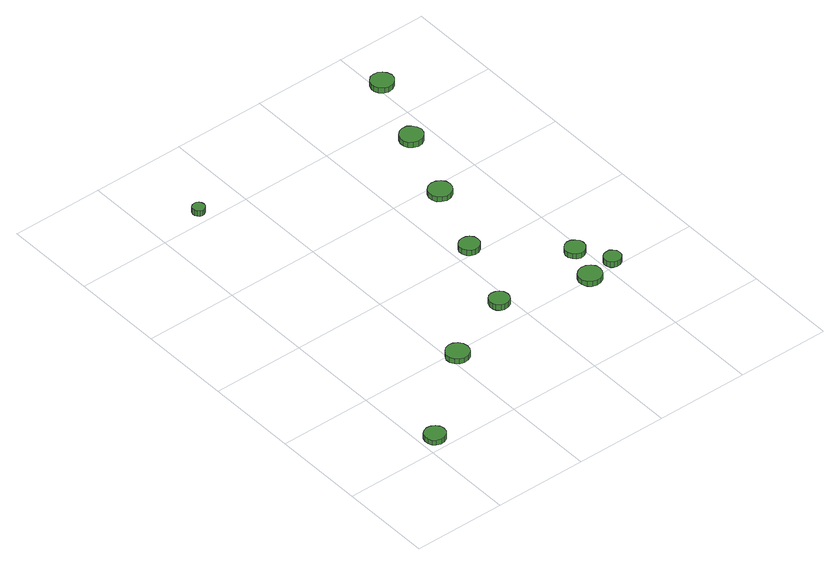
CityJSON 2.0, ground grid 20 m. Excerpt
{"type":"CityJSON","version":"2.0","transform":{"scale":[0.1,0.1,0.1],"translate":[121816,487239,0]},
"CityObjects":{
"tree1":{"type":"SolitaryVegetationObject","attributes":{"function":"something"},"geometry":[{"type":"MultiSurface","lod":"1","boundaries":[[[0,1,2,3,4,5,6,7,8,9,10,11,12,13,14]],[[15,16,17,18,19,20,21,22,23,24,25,26,27,28,29]],[[0,29,28,1]],[[1,28,27,2]],[[2,27,26,3]],[[3,26,25,4]],[[4,25,24,5]],[[5,24,23,6]],[[6,23,22,7]],[[7,22,21,8]],[[8,21,20,9]],[[9,20,19,10]],[[10,19,18,11]],[[11,18,17,12]],[[12,17,16,13]],[[13,16,15,14]],[[14,15,29,0]]]}]},
"tree2":{"type":"SolitaryVegetationObject","attributes":{"function":"something"},"geometry":[{"type":"MultiSurface","lod":"1","boundaries":[[[30,31,32,33,34,35,36,37,38,39,40,41,42,43,44]],[[45,46,47,48,49,50,51,52,53,54,55,56,57,58,59]],[[30,59,58,31]],[[31,58,57,32]],[[32,57,56,33]],[[33,56,55,34]],[[34,55,54,35]],[[35,54,53,36]],[[36,53,52,37]],[[37,52,51,38]],[[38,51,50,39]],[[39,50,49,40]],[[40,49,48,41]],[[41,48,47,42]],[[42,47,46,43]],[[43,46,45,44]],[[44,45,59,30]]]}]},
"tree3":{"type":"SolitaryVegetationObject","attributes":{"function":"something"},"geometry":[{"type":"MultiSurface","lod":"1","boundaries":[[[60,61,62,63,64,65,66,67,68,69,70,71,72,73,74]],[[75,76,77,78,79,80,81,82,83,84,85,86,87,88,89]],[[60,89,88,61]],[[61,88,87,62]],[[62,87,86,63]],[[63,86,85,64]],[[64,85,84,65]],[[65,84,83,66]],[[66,83,82,67]],[[67,82,81,68]],[[68,81,80,69]],[[69,80,79,70]],[[70,79,78,71]],[[71,78,77,72]],[[72,77,76,73]],[[73,76,75,74]],[[74,75,89,60]]]}]},
"tree4":{"type":"SolitaryVegetationObject","attributes":{"function":"something"},"geometry":[{"type":"MultiSurface","lod":"1","boundaries":[[[90,91,92,93,94,95,96,97,98,99,100,101,102,103,104]],[[105,106,107,108,109,110,111,112,113,114,115,116,117,118,119]],[[90,119,118,91]],[[91,118,117,92]],[[92,117,116,93]],[[93,116,115,94]],[[94,115,114,95]],[[95,114,113,96]],[[96,113,112,97]],[[97,112,111,98]],[[98,111,110,99]],[[99,110,109,100]],[[100,109,108,101]],[[101,108,107,102]],[[102,107,106,103]],[[103,106,105,104]],[[104,105,119,90]]]}]},
"tree5":{"type":"SolitaryVegetationObject","attributes":{"function":"something"},"geometry":[{"type":"MultiSurface","lod":"1","boundaries":[[[120,121,122,123,124,125,126,127,128,129,130,131,132,133,134]],[[135,136,137,138,139,140,141,142,143,144,145,146,147,148,149]],[[120,149,148,121]],[[121,148,147,122]],[[122,147,146,123]],[[123,146,145,124]],[[124,145,144,125]],[[125,144,143,126]],[[126,143,142,127]],[[127,142,141,128]],[[128,141,140,129]],[[129,140,139,130]],[[130,139,138,131]],[[131,138,137,132]],[[132,137,136,133]],[[133,136,135,134]],[[134,135,149,120]]]}]},
"tree6":{"type":"SolitaryVegetationObject","attributes":{"function":"something"},"geometry":[{"type":"MultiSurface","lod":"1","boundaries":[[[150,151,152,153,154,155,156,157,158,159,160,161,162,163,164]],[[165,166,167,168,169,170,171,172,173,174,175,176,177,178,179]],[[150,179,178,151]],[[151,178,177,152]],[[152,177,176,153]],[[153,176,175,154]],[[154,175,174,155]],[[155,174,173,156]],[[156,173,172,157]],[[157,172,171,158]],[[158,171,170,159]],[[159,170,169,160]],[[160,169,168,161]],[[161,168,167,162]],[[162,167,166,163]],[[163,166,165,164]],[[164,165,179,150]]]}]},
"tree7":{"type":"SolitaryVegetationObject","attributes":{"function":"something"},"geometry":[{"type":"MultiSurface","lod":"1","boundaries":[[[180,181,182,183,184,185,186,187,188,189,190,191,192,193,194]],[[195,196,197,198,199,200,201,202,203,204,205,206,207,208,209]],[[180,209,208,181]],[[181,208,207,182]],[[182,207,206,183]],[[183,206,205,184]],[[184,205,204,185]],[[185,204,203,186]],[[186,203,202,187]],[[187,202,201,188]],[[188,201,200,189]],[[189,200,199,190]],[[190,199,198,191]],[[191,198,197,192]],[[192,197,196,193]],[[193,196,195,194]],[[194,195,209,180]]]}]},
"tree8":{"type":"SolitaryVegetationObject","attributes":{"function":"something"},"geometry":[{"type":"MultiSurface","lod":"1","boundaries":[[[210,211,212,213,214,215,216,217,218,219,220,221,222,223,224]],[[225,226,227,228,229,230,231,232,233,234,235,236,237,238,239]],[[210,239,238,211]],[[211,238,237,212]],[[212,237,236,213]],[[213,236,235,214]],[[214,235,234,215]],[[215,234,233,216]],[[216,233,232,217]],[[217,232,231,218]],[[218,231,230,219]],[[219,230,229,220]],[[220,229,228,221]],[[221,228,227,222]],[[222,227,226,223]],[[223,226,225,224]],[[224,225,239,210]]]}]},
"tree9":{"type":"SolitaryVegetationObject","attributes":{"function":"something"},"geometry":[{"type":"MultiSurface","lod":"1","boundaries":[[[240,241,242,243,244,245,246,247,248,249,250,251,252,253,254]],[[255,256,257,258,259,260,261,262,263,264,265,266,267,268,269]],[[240,269,268,241]],[[241,268,267,242]],[[242,267,266,243]],[[243,266,265,244]],[[244,265,264,245]],[[245,264,263,246]],[[246,263,262,247]],[[247,262,261,248]],[[248,261,260,249]],[[249,260,259,250]],[[250,259,258,251]],[[251,258,257,252]],[[252,257,256,253]],[[253,256,255,254]],[[254,255,269,240]]]}]},
"tree10":{"type":"SolitaryVegetationObject","attributes":{"function":"something"},"geometry":[{"type":"MultiSurface","lod":"1","boundaries":[[[270,271,272,273,274,275,276,277,278,279,280,281,282,283,284]],[[285,286,287,288,289,290,291,292,293,294,295,296,297,298,299]],[[270,299,298,271]],[[271,298,297,272]],[[272,297,296,273]],[[273,296,295,274]],[[274,295,294,275]],[[275,294,293,276]],[[276,293,292,277]],[[277,292,291,278]],[[278,291,290,279]],[[279,290,289,280]],[[280,289,288,281]],[[281,288,287,282]],[[282,287,286,283]],[[283,286,285,284]],[[284,285,299,270]]]}]},
"tree11":{"type":"SolitaryVegetationObject","attributes":{"function":"something"},"geometry":[{"type":"MultiSurface","lod":"1","boundaries":[[[300,301,302,303,304,305,306,307,308,309,310,311,312,313,314]],[[315,316,317,318,319,320,321,322,323,324,325,326,327,328,329]],[[300,329,328,301]],[[301,328,327,302]],[[302,327,326,303]],[[303,326,325,304]],[[304,325,324,305]],[[305,324,323,306]],[[306,323,322,307]],[[307,322,321,308]],[[308,321,320,309]],[[309,320,319,310]],[[310,319,318,311]],[[311,318,317,312]],[[312,317,316,313]],[[313,316,315,314]],[[314,315,329,300]]]}]}
},
"vertices":[
[54,32,14],[52,41,14],[46,48,14],[38,53,14],[29,54,14],[20,51,14],[13,45,14],[10,36,14],[10,27,14],[13,19,14],[20,13,14],[29,10,14],[38,11,14],[46,15,14],[52,23,14],[52,23,2],[46,15,2],[38,11,2],[29,10,2],[20,13,2],[13,19,2],[10,27,2],[10,36,2],[13,45,2],[20,51,2],[29,54,2],[38,53,2],[46,48,2],[52,41,2],[54,32,2],
[239,185,19],[237,195,19],[231,204,19],[222,209,19],[212,210,19],[202,207,19],[195,200,19],[190,190,19],[190,180,19],[195,171,19],[202,164,19],[212,161,19],[222,162,19],[231,167,19],[237,175,19],[237,175,7],[231,167,7],[222,162,7],[212,161,7],[202,164,7],[195,171,7],[190,180,7],[190,190,7],[195,200,7],[202,207,7],[212,210,7],[222,209,7],[231,204,7],[237,195,7],[239,185,7],
[118,826,19],[117,831,19],[114,836,19],[109,839,19],[104,839,19],[98,837,19],[94,834,19],[92,829,19],[92,823,19],[94,818,19],[98,814,19],[104,812,19],[109,813,19],[114,816,19],[117,820,19],[117,820,6],[114,816,6],[109,813,6],[104,812,6],[98,814,6],[94,818,6],[92,823,6],[92,829,6],[94,834,6],[98,837,6],[104,839,6],[109,839,6],[114,836,6],[117,831,6],[118,826,6],
[395,253,20],[393,262,20],[388,269,20],[380,273,20],[371,274,20],[363,272,20],[356,266,20],[353,258,20],[353,249,20],[356,241,20],[363,235,20],[371,232,20],[380,233,20],[388,237,20],[393,245,20],[393,245,7],[388,237,7],[380,233,7],[371,232,7],[363,235,7],[356,241,7],[353,249,7],[353,258,7],[356,266,7],[363,272,7],[371,274,7],[380,273,7],[388,269,7],[393,262,7],[395,253,7],
[454,414,19],[453,423,19],[447,430,19],[440,434,19],[431,435,19],[423,433,19],[416,427,19],[412,419,19],[412,410,19],[416,402,19],[423,396,19],[431,393,19],[440,394,19],[447,398,19],[453,405,19],[453,405,6],[447,398,6],[440,394,6],[431,393,6],[423,396,6],[416,402,6],[412,410,6],[412,419,6],[416,427,6],[423,433,6],[431,435,6],[440,434,6],[447,430,6],[453,423,6],[454,414,6],
[579,200,19],[577,210,19],[571,218,19],[562,223,19],[552,224,19],[542,221,19],[534,214,19],[530,205,19],[530,195,19],[534,185,19],[542,178,19],[552,175,19],[562,176,19],[571,181,19],[577,190,19],[577,190,7],[571,181,7],[562,176,7],[552,175,7],[542,178,7],[534,185,7],[530,195,7],[530,205,7],[534,214,7],[542,221,7],[552,224,7],[562,223,7],[571,218,7],[577,210,7],[579,200,7],
[517,573,19],[515,583,19],[509,591,19],[500,596,19],[490,597,19],[480,594,19],[472,587,19],[468,578,19],[468,568,19],[472,558,19],[480,552,19],[490,548,19],[500,550,19],[509,555,19],[515,563,19],[515,563,7],[509,555,7],[500,550,7],[490,548,7],[480,552,7],[472,558,7],[468,568,7],[468,578,7],[472,587,7],[480,594,7],[490,597,7],[500,596,7],[509,591,7],[515,583,7],[517,573,7],
[603,279,18],[602,287,18],[596,294,18],[589,299,18],[580,300,18],[571,297,18],[565,291,18],[561,283,18],[561,274,18],[565,266,18],[571,260,18],[580,257,18],[589,258,18],[596,263,18],[602,270,18],[602,270,6],[596,263,6],[589,258,6],[580,257,6],[571,260,6],[565,266,6],[561,274,6],[561,283,6],[565,291,6],[571,297,6],[580,300,6],[589,299,6],[596,294,6],[602,287,6],[603,279,6],
[637,211,19],[636,219,19],[631,225,19],[625,229,19],[617,229,19],[610,227,19],[604,222,19],[601,215,19],[601,208,19],[604,201,19],[610,196,19],[617,194,19],[625,194,19],[631,198,19],[636,204,19],[636,204,6],[631,198,6],[625,194,6],[617,194,6],[610,196,6],[604,201,6],[601,208,6],[601,215,6],[604,222,6],[610,227,6],[617,229,6],[625,229,6],[631,225,6],[636,219,6],[637,211,6],
[576,729,21],[573,739,21],[567,748,21],[559,753,21],[548,754,21],[539,751,21],[531,744,21],[527,734,21],[527,724,21],[531,715,21],[539,708,21],[548,705,21],[559,706,21],[567,711,21],[573,719,21],[573,719,8],[567,711,8],[559,706,8],[548,705,8],[539,708,8],[531,715,8],[527,724,8],[527,734,8],[531,744,8],[539,751,8],[548,754,8],[559,753,8],[567,748,8],[573,739,8],[576,729,8],
[635,888,20],[632,898,20],[626,906,20],[618,911,20],[607,912,20],[598,909,20],[590,902,20],[586,893,20],[586,883,20],[590,874,20],[598,867,20],[607,864,20],[618,865,20],[626,870,20],[632,878,20],[632,878,8],[626,870,8],[618,865,8],[607,864,8],[598,867,8],[590,874,8],[586,883,8],[586,893,8],[590,902,8],[598,909,8],[607,912,8],[618,911,8],[626,906,8],[632,898,8],[635,888,8]
]}
